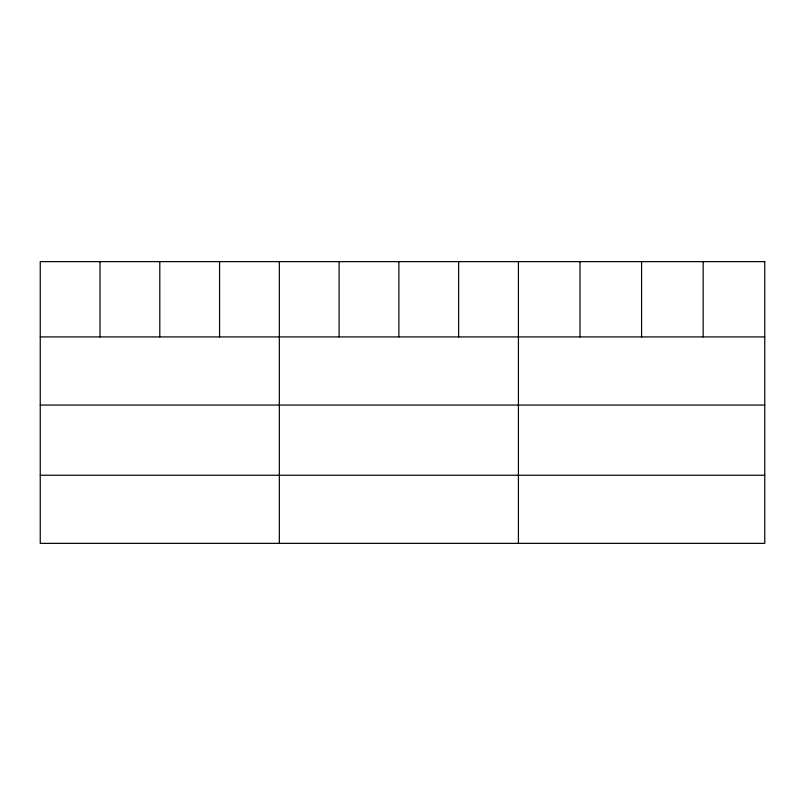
<?xml version="1.0" encoding="UTF-8"?>
<svg xmlns="http://www.w3.org/2000/svg" width="805" height="805" viewBox="0 0 805 805"><rect width="100%" height="100%" fill="white"/><g stroke="black" fill="none" stroke-linecap="round" stroke-linejoin="round"><path stroke-width="1.21" d="M40.25 336.923L764.75 336.923M40.25 405.056L764.75 405.056M40.25 475.242L764.75 475.242M703.168 261.635L703.168 336.923M641.585 261.635L641.585 336.923M580.003 261.635L580.003 336.923M518.42 261.635L518.42 543.365M458.649 261.635L458.649 336.923M398.877 261.635L398.877 336.923M339.106 261.635L339.106 336.923M279.335 261.635L279.335 543.365M219.564 261.635L219.564 336.923M159.793 261.635L159.793 336.923M100.021 261.635L100.021 336.923M764.75 261.635L40.25 261.635L40.25 543.365L764.75 543.365L764.75 261.635"/></g></svg>
